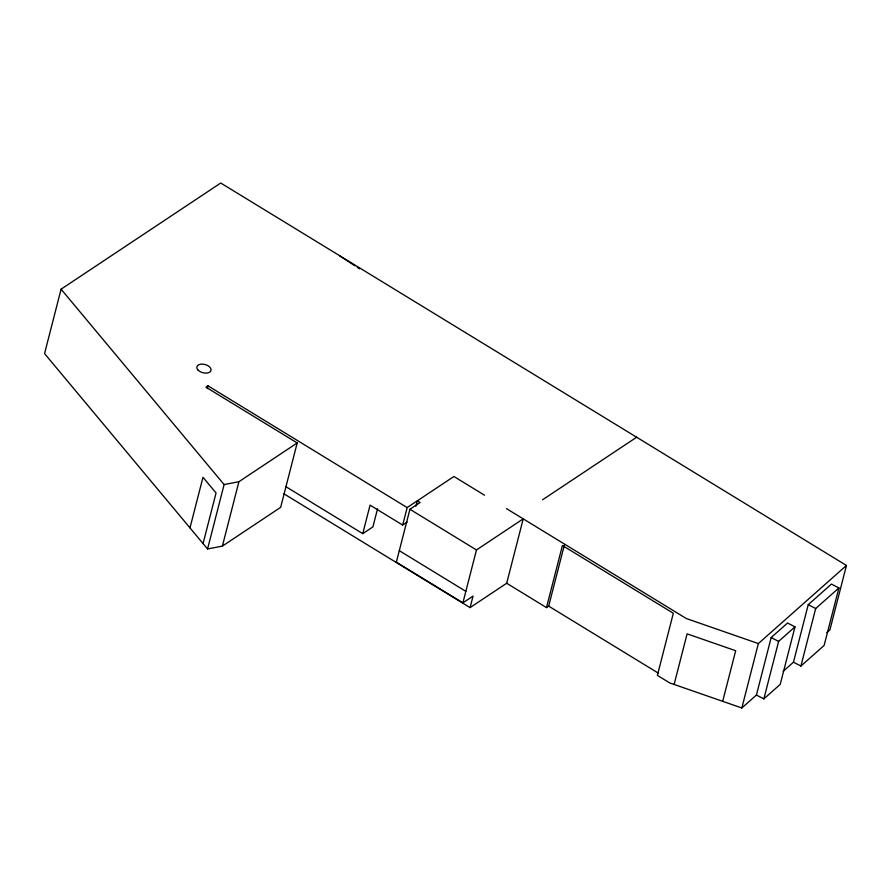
<?xml version="1.0" encoding="UTF-8"?>
<svg xmlns="http://www.w3.org/2000/svg" width="891" height="891" viewBox="0 0 891 891"><rect width="100%" height="100%" fill="white"/><g stroke="black" fill="none" stroke-linecap="round" stroke-linejoin="round"><path stroke-width="1.34" d="M826.859 632.577L829.911 629.87L846.45 565.462L220.734 183.023L61.089 289.185L44.55 353.593L207.57 548.967L222.382 546.105L280.654 507.358L297.193 442.961L205.955 387.195L207.982 385.848L407.154 507.58L453.909 476.496L484.526 495.207M207.302 388.532L207.982 385.848M189.983 527.884L202.981 477.286L216.056 492.957L203.07 543.566M207.57 548.967L224.109 484.559L61.089 289.185M222.382 546.105L238.911 481.708L297.193 442.961M285.822 486.642L362.748 533.653L370.066 505.13L402.665 525.055L407.176 522.059M377.561 508.75L372.906 526.904L362.748 533.653M402.665 525.055L407.154 507.58M415.93 506.199L417.311 500.82L420.084 502.524L409.927 509.273L396.35 562.176L462.886 602.851L473.043 596.09L470.092 607.595L283.973 493.837M462.886 602.851L476.473 549.947L523.217 518.863L506.689 583.26L470.092 607.595M506.689 583.26L546.473 607.584L562.421 545.481L673.329 613.264L657.38 675.367L669.765 682.94L741.835 707.977L756.414 695.047L771.183 637.533L787.555 623.021L794.984 626.874L780.226 684.377L763.854 698.889L756.414 695.047M546.473 607.584L548.678 606.125L564.281 545.337M674.119 684.444L687.106 633.846L735.676 650.72L722.69 701.317M741.835 707.977L758.364 643.569L846.45 565.462M763.854 698.889L778.623 641.386L794.984 626.874M793.469 662.18L808.237 604.677L831.459 584.084L838.899 587.937L824.13 645.44L800.909 666.034L793.469 662.18L783.133 671.357M800.909 666.034L815.677 608.531L838.899 587.937M542.608 499.751L636.631 437.225M224.109 484.559L238.911 481.708M758.364 643.569L686.304 618.532L506.478 508.627M808.237 604.677L815.677 608.531M771.183 637.533L778.623 641.386M409.927 509.273L476.473 549.947M548.678 606.125L658.404 673.184M399.302 550.671L465.837 591.346M339.783 255.962L354.952 265.808M357.291 267.322L359.619 268.837M198.192 370.255A7.306 4.266 14.4 0 0 210.51 371.436A7.306 4.266 14.4 0 0 203.137 364.152A7.306 4.266 14.4 0 0 198.192 370.255"/></g></svg>
